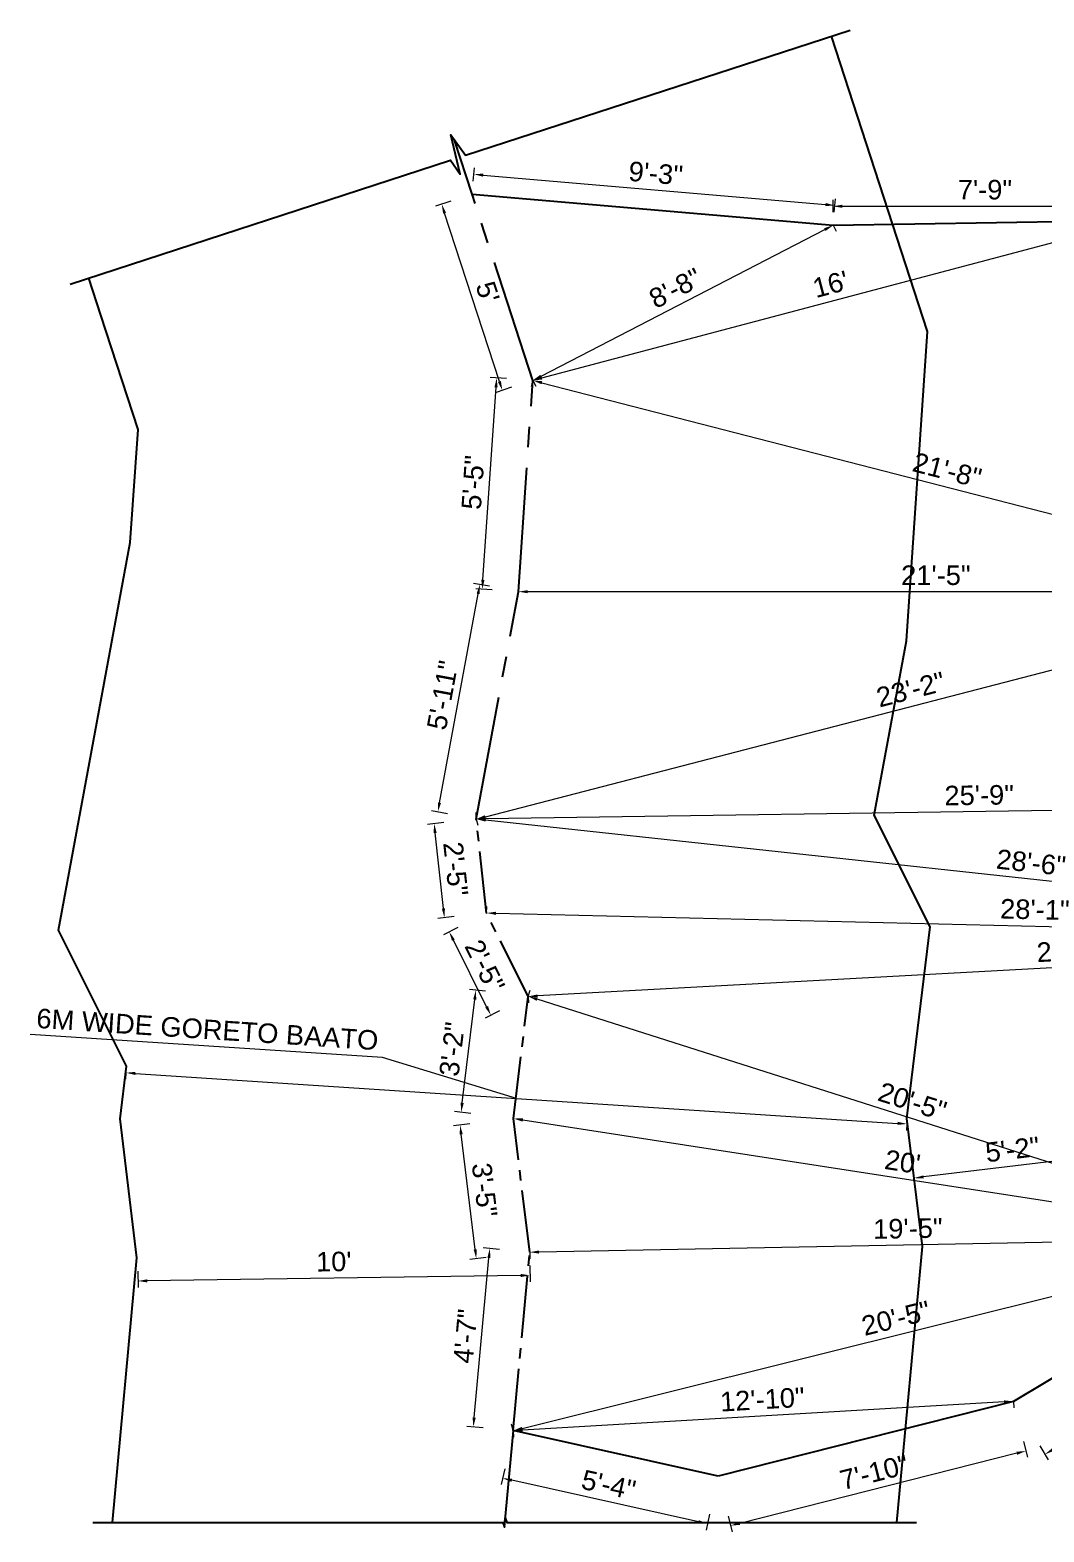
# Model space of a CAD drawing. Header units: inches. Extents: x 376358 to 406049, y -63575 to -53607.
# Drawn here: x 384693.1 to 385004.6, y -56337.3 to -55876 of the extents above; entities that cross this region are included whole.
import ezdxf

# ---------------------------------------------------------------- set-up
doc = ezdxf.new("R2010")
doc.units = ezdxf.units.IN
doc.header["$LTSCALE"] = 2
doc.header["$MEASUREMENT"] = 0
doc.header["$PDMODE"] = 34
doc.linetypes.add('CENTER2', pattern=[28.575, 19.05, -3.175, 3.175, -3.175])
doc.layers.get('0').update_dxf_attribs({"linetype": 'CONTINUOUS'})
doc.layers.get('DEFPOINTS').update_dxf_attribs({"color": 141, "linetype": 'CONTINUOUS'})
doc.layers.add('steps', color=253, linetype='CONTINUOUS', lineweight=20)
doc.layers.add('WALL - A', color=1, linetype='CONTINUOUS', lineweight=40)
doc.styles.add('Lettring Text', font='arial.ttf')
doc.dimstyles.new('Copy of Standard', dxfattribs={"dimtxt": 6, "dimasz": 2.875, "dimexe": 2, "dimexo": 4, "dimgap": 2, "dimtad": 1, "dimdec": 0, "dimrnd": 1, "dimzin": 0, "dimdsep": 46, "dimlunit": 4, "dimtxsty": 'Lettring Text', "dimcen": 0.1, "dimclrd": 7, "dimclre": 7, "dimclrt": 7, "dimazin": 0, "dimtfac": 0.645, "dimtdec": 0, "dimtmove": 1, "dimatfit": 0, "dimfxl": 3, "dimfxlon": 1, "dimtfillclr": 256, "dimtolj": 1, "dimtzin": 0, "dimlwd": -1, "dimlwe": -1, "dimarcsym": 2})

# ---------------------------------------------------------------- blocks, each defined once
blk = doc.blocks.new('*D333')
at = {"layer": 'DEFPOINTS', "color": 0, "ltscale": 0.5, "transparency": 16777216}
for p in [(384828.94, -55926.45), (384940.37, -55929.86), (384939.84, -55935.99)]:
    blk.add_point(p, dxfattribs=at)
at = {"layer": 'steps', "color": 7, "ltscale": 0.5, "transparency": 16777216}
for p, q in [((384829.29, -55922.46), (384829.64, -55918.33)), ((384832.34, -55920.57), (384937.5, -55929.62)), ((384940.18, -55932), (384940.54, -55927.87))]:
    blk.add_line(p, q, dxfattribs=at)
for points in [[(384832.38, -55920.09), (384832.29, -55921.05), (384829.47, -55920.32)], [(384937.54, -55929.14), (384937.46, -55930.09), (384940.37, -55929.86)]]:
    blk.add_solid(points, dxfattribs=at)
at = {"layer": 'steps', "color": 7, "ltscale": 0.5, "transparency": 16777216, "insert": (384885.35, -55920.05), "char_height": 6, "attachment_point": 5, "rotation": 355.0837, "style": 'Lettring Text'}
blk.add_mtext('\\A1;9\'-3"', dxfattribs=at)
blk = doc.blocks.new('*D334')
at = {"layer": 'DEFPOINTS', "color": 0, "ltscale": 0.5, "transparency": 16777216}
for p in [(385033.15, -55930.14), (384939.84, -55935.99), (385033.15, -55934.38)]:
    blk.add_point(p, dxfattribs=at)
at = {"layer": 'steps', "color": 7, "ltscale": 0.5, "transparency": 16777216}
for p, q in [((384939.84, -55931.99), (384939.84, -55928.14)), ((385033.15, -55930.38), (385033.15, -55928.14)), ((384942.71, -55930.14), (385030.28, -55930.14))]:
    blk.add_line(p, q, dxfattribs=at)
for points in [[(384942.71, -55929.66), (384942.71, -55930.62), (384939.84, -55930.14)], [(385030.28, -55929.66), (385030.28, -55930.62), (385033.15, -55930.14)]]:
    blk.add_solid(points, dxfattribs=at)
at = {"layer": 'steps', "color": 7, "ltscale": 0.5, "transparency": 16777216, "insert": (384986.5, -55925.08), "char_height": 6, "attachment_point": 5, "style": 'Lettring Text'}
blk.add_mtext('\\A1;7\'-9"', dxfattribs=at)
blk = doc.blocks.new('*D340')
at = {"layer": 'DEFPOINTS', "color": 0, "ltscale": 0.5, "transparency": 16777216}
for p in [(385079.2, -56247.03), (384995.22, -56297.21), (385004.94, -56313.47)]:
    blk.add_point(p, dxfattribs=at)
at = {"layer": 'steps', "color": 7, "ltscale": 0.5, "transparency": 16777216}
for p, q in [((385087.37, -56260.71), (385089.94, -56265.01)), ((385086.45, -56264.76), (385007.41, -56312)), ((385003.4, -56310.9), (385005.96, -56315.19))]:
    blk.add_line(p, q, dxfattribs=at)
for points in [[(385086.2, -56264.35), (385086.69, -56265.17), (385088.91, -56263.29)], [(385007.16, -56311.58), (385007.65, -56312.41), (385004.94, -56313.47)]]:
    blk.add_solid(points, dxfattribs=at)
at = {"layer": 'steps', "color": 7, "ltscale": 0.5, "transparency": 16777216, "insert": (385044.33, -56284.03), "char_height": 6, "attachment_point": 5, "rotation": 30.8617, "style": 'Lettring Text'}
blk.add_mtext('\\A1;8\'-2"', dxfattribs=at)
blk = doc.blocks.new('*D341')
at = {"layer": 'DEFPOINTS', "color": 0, "ltscale": 0.5, "transparency": 16777216}
for p in [(384995.22, -56297.21), (384904.49, -56320.14), (384908.34, -56335.38)]:
    blk.add_point(p, dxfattribs=at)
at = {"layer": 'steps', "color": 7, "ltscale": 0.5, "transparency": 16777216}
for p, q in [((384998.34, -56309.54), (384999.56, -56314.39)), ((384996.29, -56313.16), (384911.13, -56334.68)), ((384907.61, -56332.47), (384908.83, -56337.32))]:
    blk.add_line(p, q, dxfattribs=at)
for points in [[(384996.17, -56312.69), (384996.4, -56313.62), (384999.07, -56312.45)], [(384911.01, -56334.21), (384911.25, -56335.14), (384908.34, -56335.38)]]:
    blk.add_solid(points, dxfattribs=at)
at = {"layer": 'steps', "color": 7, "ltscale": 0.5, "transparency": 16777216, "insert": (384952.47, -56319.01), "char_height": 6, "attachment_point": 5, "rotation": 14.1833, "style": 'Lettring Text'}
blk.add_mtext('\\A1;7\'-10"', dxfattribs=at)
blk = doc.blocks.new('*D342')
at = {"layer": 'DEFPOINTS', "color": 0, "ltscale": 0.5, "transparency": 16777216}
for p in [(384841.55, -56306.2), (384838.31, -56320.84), (384904.49, -56320.14)]:
    blk.add_point(p, dxfattribs=at)
at = {"layer": 'steps', "color": 7, "ltscale": 0.5, "transparency": 16777216}
for p, q in [((384838.96, -56317.91), (384837.88, -56322.79)), ((384898.44, -56334.16), (384841.12, -56321.46)), ((384901.9, -56331.86), (384900.81, -56336.74))]:
    blk.add_line(p, q, dxfattribs=at)
for points in [[(384841.22, -56320.99), (384841.01, -56321.93), (384838.31, -56320.84)], [(384898.54, -56333.69), (384898.34, -56334.63), (384901.25, -56334.78)]]:
    blk.add_solid(points, dxfattribs=at)
at = {"layer": 'steps', "color": 7, "ltscale": 0.5, "transparency": 16777216, "insert": (384870.87, -56322.88), "char_height": 6, "attachment_point": 5, "rotation": 347.5067, "style": 'Lettring Text'}
blk.add_mtext('\\A1;5\'-4"', dxfattribs=at)
blk = doc.blocks.new('*D343')
at = {"layer": 'DEFPOINTS', "color": 0, "ltscale": 0.5, "transparency": 16777216}
for p in [(384834.35, -56250.26), (384846.62, -56251.4), (384841.55, -56306.2)]:
    blk.add_point(p, dxfattribs=at)
at = {"layer": 'steps', "color": 7, "ltscale": 0.5, "transparency": 16777216}
for p, q in [((384837.34, -56250.54), (384832.36, -56250.08)), ((384829.55, -56302.2), (384834.09, -56253.13)), ((384832.27, -56305.34), (384827.3, -56304.88))]:
    blk.add_line(p, q, dxfattribs=at)
for points in [[(384833.61, -56253.08), (384834.57, -56253.17), (384834.35, -56250.26)], [(384829.07, -56302.15), (384830.03, -56302.24), (384829.29, -56305.06)]]:
    blk.add_solid(points, dxfattribs=at)
at = {"layer": 'steps', "color": 7, "ltscale": 0.5, "transparency": 16777216, "insert": (384826.84, -56277.2), "char_height": 6, "attachment_point": 5, "rotation": 84.718, "style": 'Lettring Text'}
blk.add_mtext('\\A1;4\'-7"', dxfattribs=at)
blk = doc.blocks.new('*D344')
at = {"layer": 'DEFPOINTS', "color": 0, "ltscale": 0.5, "transparency": 16777216}
for p in [(384841.63, -56210.34), (384825.22, -56212.33), (384846.62, -56251.4)]:
    blk.add_point(p, dxfattribs=at)
at = {"layer": 'steps', "color": 7, "ltscale": 0.5, "transparency": 16777216}
for p, q in [((384828.2, -56211.97), (384823.24, -56212.57)), ((384829.86, -56250.54), (384825.57, -56215.19)), ((384833.19, -56253.03), (384828.22, -56253.63))]:
    blk.add_line(p, q, dxfattribs=at)
for points in [[(384826.04, -56215.13), (384825.09, -56215.24), (384825.22, -56212.33)], [(384830.34, -56250.48), (384829.39, -56250.59), (384830.21, -56253.39)]]:
    blk.add_solid(points, dxfattribs=at)
at = {"layer": 'steps', "color": 7, "ltscale": 0.5, "transparency": 16777216, "insert": (384832.74, -56232.25), "char_height": 6, "attachment_point": 5, "rotation": 276.9254, "style": 'Lettring Text'}
blk.add_mtext('\\A1;3\'-5"', dxfattribs=at)
blk = doc.blocks.new('*D345')
at = {"layer": 'DEFPOINTS', "color": 0, "ltscale": 0.5, "transparency": 16777216}
for p in [(384830.07, -56170.9), (384846.16, -56172.84), (384841.63, -56210.34)]:
    blk.add_point(p, dxfattribs=at)
at = {"layer": 'steps', "color": 7, "ltscale": 0.5, "transparency": 16777216}
for p, q in [((384825.88, -56205.54), (384829.72, -56173.75)), ((384833.04, -56171.26), (384828.08, -56170.66)), ((384828.52, -56208.76), (384823.55, -56208.16))]:
    blk.add_line(p, q, dxfattribs=at)
for points in [[(384829.25, -56173.7), (384830.2, -56173.81), (384830.07, -56170.9)], [(384825.41, -56205.48), (384826.36, -56205.6), (384825.54, -56208.4)]]:
    blk.add_solid(points, dxfattribs=at)
at = {"layer": 'steps', "color": 7, "ltscale": 0.5, "transparency": 16777216, "insert": (384822.77, -56189.04), "char_height": 6, "attachment_point": 5, "rotation": 83.1175, "style": 'Lettring Text'}
blk.add_mtext('\\A1;3\'-2"', dxfattribs=at)
blk = doc.blocks.new('*D346')
at = {"layer": 'DEFPOINTS', "color": 0, "ltscale": 0.5, "transparency": 16777216}
for p in [(384833.37, -56147.23), (384821.88, -56152.97), (384846.16, -56172.84)]:
    blk.add_point(p, dxfattribs=at)
at = {"layer": 'steps', "color": 7, "ltscale": 0.5, "transparency": 16777216}
for p, q in [((384824.57, -56151.63), (384820.09, -56153.87)), ((384833.38, -56176.01), (384823.17, -56155.54)), ((384837.35, -56177.24), (384832.88, -56179.47))]:
    blk.add_line(p, q, dxfattribs=at)
for points in [[(384823.6, -56155.33), (384822.74, -56155.76), (384821.88, -56152.97)], [(384833.81, -56175.79), (384832.95, -56176.22), (384834.67, -56178.58)]]:
    blk.add_solid(points, dxfattribs=at)
at = {"layer": 'steps', "color": 7, "ltscale": 0.5, "transparency": 16777216, "insert": (384832.81, -56163.51), "char_height": 6, "attachment_point": 5, "rotation": 296.5303, "style": 'Lettring Text'}
blk.add_mtext('\\A1;2\'-5"', dxfattribs=at)
blk = doc.blocks.new('*D347')
at = {"layer": 'DEFPOINTS', "color": 0, "ltscale": 0.5, "transparency": 16777216}
for p in [(384830.21, -56118.35), (384817.25, -56119.77), (384833.37, -56147.23)]:
    blk.add_point(p, dxfattribs=at)
at = {"layer": 'steps', "color": 7, "ltscale": 0.5, "transparency": 16777216}
for p, q in [((384820.23, -56119.44), (384815.26, -56119.98)), ((384820.1, -56145.8), (384817.56, -56122.62)), ((384823.39, -56148.33), (384818.42, -56148.87))]:
    blk.add_line(p, q, dxfattribs=at)
for points in [[(384818.04, -56122.57), (384817.08, -56122.68), (384817.25, -56119.77)], [(384820.57, -56145.74), (384819.62, -56145.85), (384820.41, -56148.65)]]:
    blk.add_solid(points, dxfattribs=at)
at = {"layer": 'steps', "color": 7, "ltscale": 0.5, "transparency": 16777216, "insert": (384823.86, -56133.66), "char_height": 6, "attachment_point": 5, "rotation": 276.2496, "style": 'Lettring Text'}
blk.add_mtext('\\A1;2\'-5"', dxfattribs=at)
blk = doc.blocks.new('*D348')
at = {"layer": 'DEFPOINTS', "color": 0, "ltscale": 0.5, "transparency": 16777216}
for p in [(384831.31, -56046.32), (384843.14, -56048.52), (384830.21, -56118.35)]:
    blk.add_point(p, dxfattribs=at)
at = {"layer": 'steps', "color": 7, "ltscale": 0.5, "transparency": 16777216}
for p, q in [((384818.9, -56113.33), (384830.78, -56049.15)), ((384834.26, -56046.87), (384829.34, -56045.96)), ((384821.33, -56116.7), (384816.41, -56115.79))]:
    blk.add_line(p, q, dxfattribs=at)
for points in [[(384830.31, -56049.06), (384831.25, -56049.24), (384831.31, -56046.32)], [(384818.43, -56113.24), (384819.37, -56113.42), (384818.38, -56116.16)]]:
    blk.add_solid(points, dxfattribs=at)
at = {"layer": 'steps', "color": 7, "ltscale": 0.5, "transparency": 16777216, "insert": (384819.86, -56080.32), "char_height": 6, "attachment_point": 5, "rotation": 79.5114, "style": 'Lettring Text'}
blk.add_mtext('\\A1;5\'-11"', dxfattribs=at)
blk = doc.blocks.new('*D349')
at = {"layer": 'DEFPOINTS', "color": 0, "ltscale": 0.5, "transparency": 16777216}
for p in [(384836.46, -55982.86), (384847.57, -55983.62), (384843.14, -56048.52)]:
    blk.add_point(p, dxfattribs=at)
at = {"layer": 'steps', "color": 7, "ltscale": 0.5, "transparency": 16777216}
for p, q in [((384839.46, -55983.07), (384834.47, -55982.73)), ((384832.23, -56044.89), (384836.27, -55985.73)), ((384835.03, -56047.96), (384830.04, -56047.62))]:
    blk.add_line(p, q, dxfattribs=at)
for points in [[(384835.79, -55985.7), (384836.75, -55985.76), (384836.46, -55982.86)], [(384831.75, -56044.86), (384832.71, -56044.92), (384832.03, -56047.76)]]:
    blk.add_solid(points, dxfattribs=at)
at = {"layer": 'steps', "color": 7, "ltscale": 0.5, "transparency": 16777216, "insert": (384829.21, -56014.96), "char_height": 6, "attachment_point": 5, "rotation": 86.0932, "style": 'Lettring Text'}
blk.add_mtext('\\A1;5\'-5"', dxfattribs=at)
blk = doc.blocks.new('*D350')
at = {"layer": 'DEFPOINTS', "color": 0, "ltscale": 0.5, "transparency": 16777216}
for p in [(384819.57, -55929.5), (384828.94, -55926.45), (384847.57, -55983.62)]:
    blk.add_point(p, dxfattribs=at)
at = {"layer": 'steps', "color": 7, "ltscale": 0.5, "transparency": 16777216}
for p, q in [((384822.42, -55928.57), (384817.67, -55930.12)), ((384837.31, -55983.94), (384820.46, -55932.24)), ((384841.05, -55985.74), (384836.29, -55987.29))]:
    blk.add_line(p, q, dxfattribs=at)
for points in [[(384820.92, -55932.09), (384820.01, -55932.38), (384819.57, -55929.5)], [(384837.76, -55983.79), (384836.85, -55984.09), (384838.2, -55986.67)]]:
    blk.add_solid(points, dxfattribs=at)
at = {"layer": 'steps', "color": 7, "ltscale": 0.5, "transparency": 16777216, "insert": (384833.69, -55956.52), "char_height": 6, "attachment_point": 5, "rotation": 288.0451, "style": 'Lettring Text'}
blk.add_mtext("\\A1;5'", dxfattribs=at)
blk = doc.blocks.new('*D351')
at = {"layer": 'DEFPOINTS', "color": 0, "ltscale": 0.5, "transparency": 16777216}
for p in [(384939.84, -55935.99), (384939.84, -55935.99), (384847.57, -55983.62)]:
    blk.add_point(p, dxfattribs=at)
at = {"layer": 'steps', "color": 7, "ltscale": 0.5, "transparency": 16777216}
for p, q in [((384850.13, -55982.3), (384937.28, -55937.31)), ((384939.84, -55935.99), (384940.76, -55937.76)), ((384847.57, -55983.62), (384848.49, -55985.4))]:
    blk.add_line(p, q, dxfattribs=at)
for points in [[(384937.06, -55936.88), (384937.5, -55937.73), (384939.84, -55935.99)], [(384849.91, -55981.88), (384850.35, -55982.73), (384847.57, -55983.62)]]:
    blk.add_solid(points, dxfattribs=at)
at = {"layer": 'steps', "color": 7, "ltscale": 0.5, "transparency": 16777216, "insert": (384891.38, -55955.3), "char_height": 6, "attachment_point": 5, "rotation": 27.3046, "style": 'Lettring Text'}
blk.add_mtext('\\A1;8\'-8"', dxfattribs=at)
blk = doc.blocks.new('*D352')
at = {"layer": 'DEFPOINTS', "color": 0, "ltscale": 0.5, "transparency": 16777216}
for p in [(385033.15, -55934.38), (385033.15, -55934.38), (384847.57, -55983.62)]:
    blk.add_point(p, dxfattribs=at)
at = {"layer": 'steps', "color": 7, "ltscale": 0.5, "transparency": 16777216}
for p, q in [((385033.15, -55934.38), (385032.64, -55932.45)), ((384850.35, -55982.88), (385030.37, -55935.12)), ((384847.57, -55983.62), (384847.06, -55981.69))]:
    blk.add_line(p, q, dxfattribs=at)
for points in [[(385030.25, -55934.65), (385030.5, -55935.58), (385033.15, -55934.38)], [(384850.23, -55982.42), (384850.47, -55983.35), (384847.57, -55983.62)]]:
    blk.add_solid(points, dxfattribs=at)
at = {"layer": 'steps', "color": 7, "ltscale": 0.5, "transparency": 16777216, "insert": (384939.06, -55954.11), "char_height": 6, "attachment_point": 5, "rotation": 14.86, "style": 'Lettring Text'}
blk.add_mtext("\\A1;16'", dxfattribs=at)
blk = doc.blocks.new('*D353')
at = {"layer": 'DEFPOINTS', "color": 0, "ltscale": 0.5, "transparency": 16777216}
for p in [(384847.57, -55983.62), (385099.69, -56048.61), (385099.69, -56048.61)]:
    blk.add_point(p, dxfattribs=at)
at = {"layer": 'steps', "color": 7, "ltscale": 0.5, "transparency": 16777216}
for p, q in [((384847.57, -55983.62), (384847.07, -55985.56)), ((384850.35, -55984.34), (385096.9, -56047.89)), ((385099.69, -56048.61), (385099.19, -56050.54))]:
    blk.add_line(p, q, dxfattribs=at)
for points in [[(384850.47, -55983.87), (384850.23, -55984.8), (384847.57, -55983.62)], [(385097.02, -56047.43), (385096.78, -56048.35), (385099.69, -56048.61)]]:
    blk.add_solid(points, dxfattribs=at)
at = {"layer": 'steps', "color": 7, "ltscale": 0.5, "transparency": 16777216, "insert": (384974.89, -56011.21), "char_height": 6, "attachment_point": 5, "rotation": 345.5457, "style": 'Lettring Text'}
blk.add_mtext('\\A1;21\'-8"', dxfattribs=at)
blk = doc.blocks.new('*D354')
at = {"layer": 'DEFPOINTS', "color": 0, "ltscale": 0.5, "transparency": 16777216}
for p in [(384843.14, -56048.52), (384843.14, -56048.52), (385099.69, -56048.61)]:
    blk.add_point(p, dxfattribs=at)
at = {"layer": 'steps', "color": 7, "ltscale": 0.5, "transparency": 16777216}
for p, q in [((384843.14, -56048.52), (384843.14, -56046.52)), ((385096.81, -56048.61), (384846.01, -56048.52)), ((385099.69, -56048.61), (385099.69, -56046.61))]:
    blk.add_line(p, q, dxfattribs=at)
for points in [[(384846.01, -56048.04), (384846.01, -56049), (384843.14, -56048.52)], [(385096.81, -56048.13), (385096.81, -56049.09), (385099.69, -56048.61)]]:
    blk.add_solid(points, dxfattribs=at)
at = {"layer": 'steps', "color": 7, "ltscale": 0.5, "transparency": 16777216, "insert": (384971.41, -56043.5), "char_height": 6, "attachment_point": 5, "rotation": 359.9795, "style": 'Lettring Text'}
blk.add_mtext('\\A1;21\'-5"', dxfattribs=at)
blk = doc.blocks.new('*D355')
at = {"layer": 'DEFPOINTS', "color": 0, "ltscale": 0.5, "transparency": 16777216}
for p in [(385099.69, -56048.61), (385099.69, -56048.61), (384830.21, -56118.35)]:
    blk.add_point(p, dxfattribs=at)
at = {"layer": 'steps', "color": 7, "ltscale": 0.5, "transparency": 16777216}
for p, q in [((384832.99, -56117.63), (385096.9, -56049.33)), ((385099.69, -56048.61), (385100.19, -56050.54)), ((384830.21, -56118.35), (384830.71, -56120.28))]:
    blk.add_line(p, q, dxfattribs=at)
for points in [[(385096.78, -56048.86), (385097.02, -56049.79), (385099.69, -56048.61)], [(384832.87, -56117.16), (384833.11, -56118.09), (384830.21, -56118.35)]]:
    blk.add_solid(points, dxfattribs=at)
at = {"layer": 'steps', "color": 7, "ltscale": 0.5, "transparency": 16777216, "insert": (384963.68, -56078.57), "char_height": 6, "attachment_point": 5, "rotation": 14.5097, "style": 'Lettring Text'}
blk.add_mtext('\\A1;23\'-2"', dxfattribs=at)
blk = doc.blocks.new('*D356')
at = {"layer": 'DEFPOINTS', "color": 0, "ltscale": 0.5, "transparency": 16777216}
for p in [(385139.37, -56113.86), (384830.21, -56118.35), (384830.21, -56118.35)]:
    blk.add_point(p, dxfattribs=at)
at = {"layer": 'steps', "color": 7, "ltscale": 0.5, "transparency": 16777216}
for p, q in [((385136.5, -56113.9), (384833.09, -56118.31)), ((385139.37, -56113.86), (385139.35, -56111.86)), ((384830.21, -56118.35), (384830.18, -56116.35))]:
    blk.add_line(p, q, dxfattribs=at)
for points in [[(385136.49, -56113.42), (385136.51, -56114.38), (385139.37, -56113.86)], [(384833.08, -56117.83), (384833.09, -56118.78), (384830.21, -56118.35)]]:
    blk.add_solid(points, dxfattribs=at)
at = {"layer": 'steps', "color": 7, "ltscale": 0.5, "transparency": 16777216, "insert": (384984.72, -56111.04), "char_height": 6, "attachment_point": 5, "rotation": 0.8318, "style": 'Lettring Text'}
blk.add_mtext('\\A1;25\'-9"', dxfattribs=at)
blk = doc.blocks.new('*D357')
at = {"layer": 'DEFPOINTS', "color": 0, "ltscale": 0.5, "transparency": 16777216}
for p in [(384830.21, -56118.35), (384830.21, -56118.35), (385170.04, -56155.23)]:
    blk.add_point(p, dxfattribs=at)
at = {"layer": 'steps', "color": 7, "ltscale": 0.5, "transparency": 16777216}
for p, q in [((384830.21, -56118.35), (384830.43, -56116.36)), ((385167.18, -56154.92), (384833.07, -56118.66)), ((385170.04, -56155.23), (385170.25, -56153.24))]:
    blk.add_line(p, q, dxfattribs=at)
for points in [[(384833.12, -56118.18), (384833.02, -56119.13), (384830.21, -56118.35)], [(385167.23, -56154.44), (385167.13, -56155.39), (385170.04, -56155.23)]]:
    blk.add_solid(points, dxfattribs=at)
at = {"layer": 'steps', "color": 7, "ltscale": 0.5, "transparency": 16777216, "insert": (385000.67, -56131.75), "char_height": 6, "attachment_point": 5, "rotation": 353.8059, "style": 'Lettring Text'}
blk.add_mtext('\\A1;28\'-6"', dxfattribs=at)
blk = doc.blocks.new('*D358')
at = {"layer": 'DEFPOINTS', "color": 0, "ltscale": 0.5, "transparency": 16777216}
for p in [(384833.37, -56147.23), (385170.04, -56155.23), (385170.04, -56155.23)]:
    blk.add_point(p, dxfattribs=at)
at = {"layer": 'steps', "color": 7, "ltscale": 0.5, "transparency": 16777216}
for p, q in [((384833.37, -56147.23), (384833.42, -56145.24)), ((384836.25, -56147.3), (385167.16, -56155.16)), ((385170.04, -56155.23), (385170.08, -56153.23))]:
    blk.add_line(p, q, dxfattribs=at)
for points in [[(384836.26, -56146.82), (384836.24, -56147.78), (384833.37, -56147.23)], [(385167.17, -56154.68), (385167.15, -56155.64), (385170.04, -56155.23)]]:
    blk.add_solid(points, dxfattribs=at)
at = {"layer": 'steps', "color": 7, "ltscale": 0.5, "transparency": 16777216, "insert": (385001.83, -56146.17), "char_height": 6, "attachment_point": 5, "rotation": 358.6399, "style": 'Lettring Text'}
blk.add_mtext('\\A1;28\'-1"', dxfattribs=at)
blk = doc.blocks.new('*D359')
at = {"layer": 'DEFPOINTS', "color": 0, "ltscale": 0.5, "transparency": 16777216}
for p in [(385170.04, -56155.23), (384846.16, -56172.84), (384846.16, -56172.84)]:
    blk.add_point(p, dxfattribs=at)
at = {"layer": 'steps', "color": 7, "ltscale": 0.5, "transparency": 16777216}
for p, q in [((385167.17, -56155.38), (384849.03, -56172.69)), ((385170.04, -56155.23), (385170.15, -56157.23)), ((384846.16, -56172.84), (384846.27, -56174.84))]:
    blk.add_line(p, q, dxfattribs=at)
for points in [[(385167.14, -56154.91), (385167.19, -56155.86), (385170.04, -56155.23)], [(384849, -56172.21), (384849.06, -56173.17), (384846.16, -56172.84)]]:
    blk.add_solid(points, dxfattribs=at)
at = {"layer": 'steps', "color": 7, "ltscale": 0.5, "transparency": 16777216, "insert": (385007.83, -56159.03), "char_height": 6, "attachment_point": 5, "rotation": 3.1131, "style": 'Lettring Text'}
blk.add_mtext("\\A1;27'", dxfattribs=at)
blk = doc.blocks.new('*D360')
at = {"layer": 'DEFPOINTS', "color": 0, "ltscale": 0.5, "transparency": 16777216}
for p in [(384846.16, -56172.84), (384846.16, -56172.84), (385079.2, -56247.03)]:
    blk.add_point(p, dxfattribs=at)
at = {"layer": 'steps', "color": 7, "ltscale": 0.5, "transparency": 16777216}
for p, q in [((384846.16, -56172.84), (384846.77, -56170.94)), ((385076.46, -56246.16), (384848.9, -56173.72)), ((385079.2, -56247.03), (385079.8, -56245.12))]:
    blk.add_line(p, q, dxfattribs=at)
for points in [[(384849.04, -56173.26), (384848.75, -56174.17), (384846.16, -56172.84)], [(385076.6, -56245.7), (385076.31, -56246.61), (385079.2, -56247.03)]]:
    blk.add_solid(points, dxfattribs=at)
at = {"layer": 'steps', "color": 7, "ltscale": 0.5, "transparency": 16777216, "insert": (384964.21, -56205.11), "char_height": 6, "attachment_point": 5, "rotation": 342.3416, "style": 'Lettring Text'}
blk.add_mtext('\\A1;20\'-5"', dxfattribs=at)
blk = doc.blocks.new('*D361')
at = {"layer": 'DEFPOINTS', "color": 0, "ltscale": 0.5, "transparency": 16777216}
for p in [(384841.63, -56210.34), (385079.2, -56247.03), (385079.2, -56247.03)]:
    blk.add_point(p, dxfattribs=at)
at = {"layer": 'steps', "color": 7, "ltscale": 0.5, "transparency": 16777216}
for p, q in [((384841.63, -56210.34), (384841.94, -56208.36)), ((384844.47, -56210.78), (385076.36, -56246.59)), ((385079.2, -56247.03), (385079.5, -56245.05))]:
    blk.add_line(p, q, dxfattribs=at)
for points in [[(384844.55, -56210.3), (384844.4, -56211.25), (384841.63, -56210.34)], [(385076.43, -56246.12), (385076.28, -56247.06), (385079.2, -56247.03)]]:
    blk.add_solid(points, dxfattribs=at)
at = {"layer": 'steps', "color": 7, "ltscale": 0.5, "transparency": 16777216, "insert": (384961.19, -56223.68), "char_height": 6, "attachment_point": 5, "rotation": 351.2203, "style": 'Lettring Text'}
blk.add_mtext("\\A1;20'", dxfattribs=at)
blk = doc.blocks.new('*D362')
at = {"layer": 'DEFPOINTS', "color": 0, "ltscale": 0.5, "transparency": 16777216}
for p in [(385079.2, -56247.03), (384846.62, -56251.4), (384846.62, -56251.4)]:
    blk.add_point(p, dxfattribs=at)
at = {"layer": 'steps', "color": 7, "ltscale": 0.5, "transparency": 16777216}
for p, q in [((385076.32, -56247.08), (384849.49, -56251.34)), ((385079.2, -56247.03), (385079.23, -56249.03)), ((384846.62, -56251.4), (384846.66, -56253.4))]:
    blk.add_line(p, q, dxfattribs=at)
for points in [[(385076.31, -56246.6), (385076.33, -56247.56), (385079.2, -56247.03)], [(384849.49, -56250.86), (384849.5, -56251.82), (384846.62, -56251.4)]]:
    blk.add_solid(points, dxfattribs=at)
at = {"layer": 'steps', "color": 7, "ltscale": 0.5, "transparency": 16777216, "insert": (384962.81, -56244.15), "char_height": 6, "attachment_point": 5, "rotation": 1.076, "style": 'Lettring Text'}
blk.add_mtext('\\A1;19\'-5"', dxfattribs=at)
blk = doc.blocks.new('*D363')
at = {"layer": 'DEFPOINTS', "color": 0, "ltscale": 0.5, "transparency": 16777216}
for p in [(385079.2, -56247.03), (385079.2, -56247.03), (384841.55, -56306.2)]:
    blk.add_point(p, dxfattribs=at)
at = {"layer": 'steps', "color": 7, "ltscale": 0.5, "transparency": 16777216}
for p, q in [((384844.34, -56305.5), (385076.41, -56247.72)), ((385079.2, -56247.03), (385078.71, -56245.09)), ((384841.55, -56306.2), (384841.07, -56304.26))]:
    blk.add_line(p, q, dxfattribs=at)
for points in [[(385076.29, -56247.26), (385076.52, -56248.19), (385079.2, -56247.03)], [(384844.23, -56305.04), (384844.46, -56305.97), (384841.55, -56306.2)]]:
    blk.add_solid(points, dxfattribs=at)
at = {"layer": 'steps', "color": 7, "ltscale": 0.5, "transparency": 16777216, "insert": (384959.15, -56271.7), "char_height": 6, "attachment_point": 5, "rotation": 13.9809, "style": 'Lettring Text'}
blk.add_mtext('\\A1;20\'-5"', dxfattribs=at)
blk = doc.blocks.new('*D364')
at = {"layer": 'DEFPOINTS', "color": 0, "ltscale": 0.5, "transparency": 16777216}
for p in [(384995.22, -56297.21), (384841.55, -56306.2), (384841.55, -56306.2)]:
    blk.add_point(p, dxfattribs=at)
at = {"layer": 'steps', "color": 7, "ltscale": 0.5, "transparency": 16777216}
for p, q in [((384992.35, -56297.38), (384844.42, -56306.03)), ((384995.22, -56297.21), (384995.34, -56299.21)), ((384841.55, -56306.2), (384841.67, -56308.19))]:
    blk.add_line(p, q, dxfattribs=at)
for points in [[(384992.32, -56296.9), (384992.38, -56297.86), (384995.22, -56297.21)], [(384844.4, -56305.55), (384844.45, -56306.51), (384841.55, -56306.2)]]:
    blk.add_solid(points, dxfattribs=at)
at = {"layer": 'steps', "color": 7, "ltscale": 0.5, "transparency": 16777216, "insert": (384918.09, -56296.65), "char_height": 6, "attachment_point": 5, "rotation": 3.3463, "style": 'Lettring Text'}
blk.add_mtext('\\A1;12\'-10"', dxfattribs=at)
blk = doc.blocks.new('*D371')
at = {"layer": 'DEFPOINTS', "color": 0, "ltscale": 0.5, "transparency": 16777216}
for p in [(385026.43, -56221.56), (384964.74, -56228.63), (384964.79, -56229.05)]:
    blk.add_point(p, dxfattribs=at)
at = {"layer": 'steps', "color": 7, "ltscale": 0.5, "transparency": 16777216}
for p, q in [((385026.38, -56221.14), (385026.14, -56219.16)), ((385023.53, -56221.49), (384967.59, -56228.28)), ((384964.74, -56228.63), (384964.5, -56226.65))]:
    blk.add_line(p, q, dxfattribs=at)
for points in [[(385023.47, -56221.01), (385023.58, -56221.97), (385026.38, -56221.14)], [(384967.53, -56227.81), (384967.65, -56228.76), (384964.74, -56228.63)]]:
    blk.add_solid(points, dxfattribs=at)
at = {"layer": 'steps', "color": 7, "ltscale": 0.5, "transparency": 16777216, "insert": (384994.95, -56219.86), "char_height": 6, "attachment_point": 5, "rotation": 6.9254, "style": 'Lettring Text'}
blk.add_mtext('\\A1;5\'-2"', dxfattribs=at)
blk = doc.blocks.new('*D372')
at = {"layer": 'DEFPOINTS', "color": 0, "ltscale": 0.5, "transparency": 16777216}
for p in [(384722.71, -56194.22), (384962.68, -56209.94), (384962.54, -56212)]:
    blk.add_point(p, dxfattribs=at)
at = {"layer": 'steps', "color": 7, "ltscale": 0.5, "transparency": 16777216}
for p, q in [((384801.41, -56191.61), (384693.08, -56184.52)), ((384842.56, -56204.15), (384801.41, -56191.61)), ((384722.57, -56196.29), (384722.44, -56198.28)), ((384725.44, -56196.48), (384959.67, -56211.82)), ((384962.54, -56212), (384962.41, -56214))]:
    blk.add_line(p, q, dxfattribs=at)
for points in [[(384725.47, -56196), (384725.41, -56196.95), (384722.57, -56196.29)], [(384959.71, -56211.34), (384959.64, -56212.29), (384962.54, -56212)]]:
    blk.add_solid(points, dxfattribs=at)
at = {"layer": 'steps', "color": 7, "ltscale": 0.5, "transparency": 16777216, "insert": (384747.58, -56182.97), "char_height": 6, "attachment_point": 5, "rotation": 356.2529, "style": 'Lettring Text'}
blk.add_mtext('\\A1;6M WIDE GORETO BAATO', dxfattribs=at)
blk = doc.blocks.new('*D373')
at = {"layer": 'DEFPOINTS', "color": 0, "ltscale": 0.5, "transparency": 16777216}
for p in [(384846.62, -56251.4), (384726.15, -56253.13), (384726.25, -56260.24)]:
    blk.add_point(p, dxfattribs=at)
at = {"layer": 'steps', "color": 7, "ltscale": 0.5, "transparency": 16777216}
for p, q in [((384846.68, -56255.51), (384846.75, -56260.51)), ((384726.21, -56257.24), (384726.28, -56262.24)), ((384843.85, -56258.55), (384729.12, -56260.2))]:
    blk.add_line(p, q, dxfattribs=at)
for points in [[(384729.12, -56259.72), (384729.13, -56260.68), (384726.25, -56260.24)], [(384843.84, -56258.07), (384843.85, -56259.03), (384846.72, -56258.51)]]:
    blk.add_solid(points, dxfattribs=at)
at = {"layer": 'steps', "color": 7, "ltscale": 0.5, "transparency": 16777216, "insert": (384786.41, -56254.31), "char_height": 6, "attachment_point": 5, "rotation": 0.8231, "style": 'Lettring Text'}
blk.add_mtext("\\A1;10'", dxfattribs=at)

msp = doc.modelspace()

# ---------------------------------------------------------------- linework, layer by layer
at = {"ltscale": 0.5}
for p, q in [((384828.94, -55926.45), (384823.52, -55909.81)), ((384828.94, -55926.45), (384939.84, -55935.99)), ((384939.84, -55935.99), (385033.15, -55934.38)), ((384714.85, -55963.62), (384711.13, -55952.21)), ((385079.2, -56247.03), (384995.22, -56297.21)), ((384995.22, -56297.21), (384904.49, -56320.14)), ((384841.55, -56306.2), (384838.81, -56335.87)), ((384904.49, -56320.14), (384841.55, -56306.2))]:
    msp.add_line(p, q, dxfattribs=at)
at = {"linetype": 'Continuous', "ltscale": 0.5}
for points in [[(384705.43, -55954.07), (384822.23, -55916.02), (384825.22, -55920.31), (384822.35, -55908.2), (384826.93, -55914.48), (384945.03, -55876.01)], [(384712.43, -56334.44), (384838.34, -56334.44), (384838.82, -56335.89), (384839.07, -56333), (384839.6, -56334.44), (384965.45, -56334.44)]]:
    msp.add_lwpolyline(points, dxfattribs=at)
at = {"ltscale": 0.5}
for points in [[(384959.45, -56334.44), (384967.29, -56249.67), (384962.51, -56210.29), (384969.61, -56151.47), (384952.47, -56117.14), (384962.39, -56063.58), (384968.88, -55968.58), (384939.33, -55877.87)], [(384718.43, -56334.44), (384725.95, -56253.13), (384720.76, -56210.38), (384722.71, -56194.22), (384701.86, -56152.45), (384723.89, -56033.46), (384726.26, -55998.66), (384714.85, -55963.62)]]:
    msp.add_lwpolyline(points, dxfattribs=at)
at = {"layer": 'WALL - A', "linetype": 'CENTER2', "lineweight": -3}
for p, q in [((384847.57, -55983.62), (384828.94, -55926.45)), ((384843.14, -56048.52), (384847.57, -55983.62)), ((384830.21, -56118.35), (384843.14, -56048.52))]:
    msp.add_line(p, q, dxfattribs=at)
at = {"layer": 'WALL - A', "linetype": 'CENTER2', "lineweight": -3, "ltscale": 0.5}
for p, q in [((384833.37, -56147.23), (384830.21, -56118.35)), ((384846.16, -56172.84), (384833.37, -56147.23)), ((384841.63, -56210.34), (384846.16, -56172.84)), ((384846.62, -56251.4), (384841.63, -56210.34)), ((384841.55, -56306.2), (384846.62, -56251.4))]:
    msp.add_line(p, q, dxfattribs=at)

# ---------------------------------------------------------------- dimensions: what is measured, and where the dimension line sits
at = {"layer": 'steps', "ltscale": 0.5}
for p1, p2, distance, picture, middle in [((384828.94, -55926.45), (384939.84, -55935.99), 6.15, '*D333', (384885.35, -55920.05)), ((384847.57, -55983.62), (384828.94, -55926.45), 9.86, '*D350', (384833.69, -55956.52)), ((384847.57, -55983.62), (385033.15, -55934.38), 0, '*D352', (384939.06, -55954.11)), ((384847.57, -55983.62), (384939.84, -55935.99), 0, '*D351', (384891.38, -55955.3)), ((384843.14, -56048.52), (384847.57, -55983.62), 11.13, '*D349', (384829.21, -56014.96)), ((384847.57, -55983.62), (385099.69, -56048.61), 0, '*D353', (384974.89, -56011.21)), ((385099.69, -56048.61), (384843.14, -56048.52), 0, '*D354', (384971.41, -56043.5)), ((384830.21, -56118.35), (384843.14, -56048.52), 12.03, '*D348', (384819.86, -56080.32)), ((384830.21, -56118.35), (385099.69, -56048.61), 0, '*D355', (384963.68, -56078.57)), ((385139.37, -56113.86), (384830.21, -56118.35), 0, '*D356', (384984.72, -56111.04)), ((384833.37, -56147.23), (384830.21, -56118.35), 13.04, '*D347', (384823.86, -56133.66)), ((385170.04, -56155.23), (384830.21, -56118.35), 0, '*D357', (385000.67, -56131.75)), ((384833.37, -56147.23), (385170.04, -56155.23), 0, '*D358', (385001.83, -56146.17)), ((384846.16, -56172.84), (384833.37, -56147.23), 12.84, '*D346', (384832.81, -56163.51)), ((385170.04, -56155.23), (384846.16, -56172.84), 0, '*D359', (385007.83, -56159.03)), ((384841.63, -56210.34), (384846.16, -56172.84), 16.21, '*D345', (384822.77, -56189.04)), ((385079.2, -56247.03), (384846.16, -56172.84), 0, '*D360', (384964.21, -56205.11)), ((384846.62, -56251.4), (384841.63, -56210.34), 16.53, '*D344', (384832.74, -56232.25)), ((384841.63, -56210.34), (385079.2, -56247.03), 0, '*D361', (384961.19, -56223.68)), ((385026.43, -56221.56), (384964.79, -56229.05), -0.42, '*D371', (384994.95, -56219.86)), ((385079.2, -56247.03), (384846.62, -56251.4), 0, '*D362', (384962.81, -56244.15)), ((384841.55, -56306.2), (385079.2, -56247.03), 0, '*D363', (384959.15, -56271.7)), ((385079.2, -56247.03), (384995.22, -56297.21), 18.94, '*D340', (385044.33, -56284.03)), ((384846.62, -56251.4), (384726.15, -56253.13), 7.11, '*D373', (384786.41, -56254.31)), ((384841.55, -56306.2), (384846.62, -56251.4), 12.32, '*D343', (384826.84, -56277.2)), ((384995.22, -56297.21), (384841.55, -56306.2), 0, '*D364', (384918.09, -56296.65)), ((384995.22, -56297.21), (384904.49, -56320.14), 15.72, '*D341', (384952.47, -56319.01)), ((384904.49, -56320.14), (384841.55, -56306.2), 15, '*D342', (384870.87, -56322.88))]:
    dim = msp.add_aligned_dim(p1=p1, p2=p2, distance=distance, dimstyle='Copy of Standard', dxfattribs=at)
    dim.commit()
    dim.dimension.update_dxf_attribs({"geometry": picture, "text_midpoint": middle})
dim = msp.add_linear_dim(base=(385033.15, -55930.14), p1=(384939.84, -55935.99), p2=(385033.15, -55934.38), dimstyle='Copy of Standard', dxfattribs=at)
dim.commit()
dim.dimension.update_dxf_attribs({"geometry": '*D334', "text_midpoint": (384986.5, -55925.08)})
dim = msp.add_linear_dim(base=(384962.54, -56212), p1=(384722.71, -56194.22), p2=(384962.68, -56209.94), angle=356.2529, text='6M WIDE GORETO BAATO', dimstyle='Copy of Standard', dxfattribs=at)
dim.commit()
dim.dimension.update_dxf_attribs({"geometry": '*D372', "text_midpoint": (384799.41, -56191.48), "dimtype": 161})

doc.saveas('drawing.dxf')
